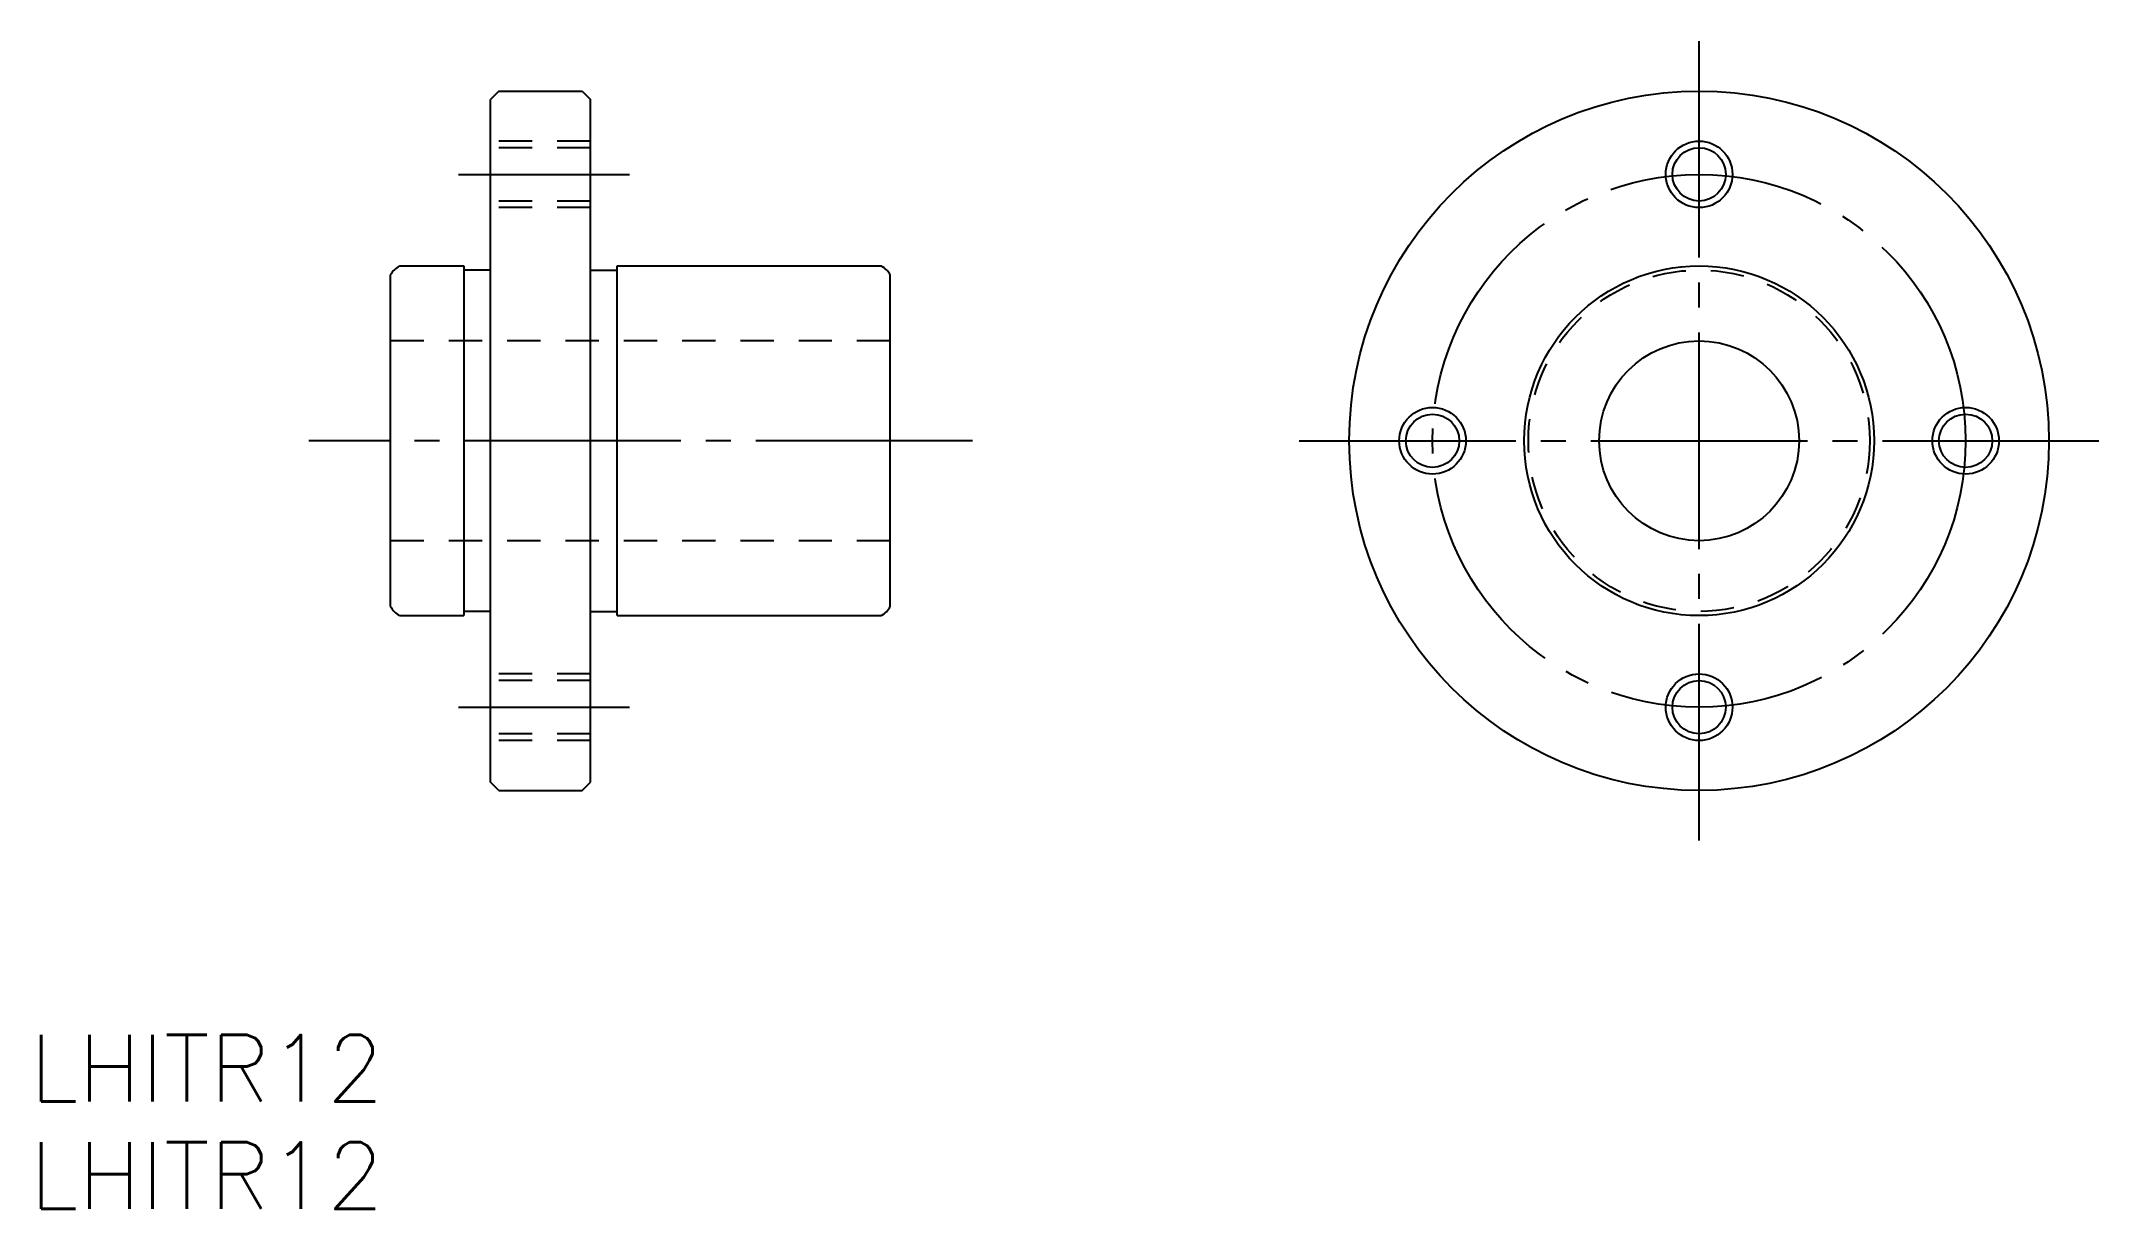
# Model space of a CAD drawing. Extents: x 563 to 686, y 259 to 329.
import ezdxf

# ---------------------------------------------------------------- set-up
doc = ezdxf.new("R2010")
doc.units = 0
doc.linetypes.add('CENTER', pattern=[17.5, 13, -1.5, 1.5, -1.5])
doc.linetypes.add('DASHED', pattern=[3.5, 2, -1.5])
doc.layers.get('0').update_dxf_attribs({"linetype": 'CONTINUOUS'})
doc.layers.add('CENTER', color=1, linetype='CENTER')
doc.styles.get("Standard").update_dxf_attribs({"font": 'txt.shx', "bigfont": '@extfont2.shx'})

msp = doc.modelspace()

# ---------------------------------------------------------------- linework, layer by layer
at = {"color": 7, "linetype": 'CONTINUOUS'}
for p, q in [((590.11, 325.86), (589.61, 325.36)), ((589.61, 284.36), (589.61, 325.36)), ((590.11, 325.86), (595.11, 325.86)), ((595.11, 325.86), (595.61, 325.36)), ((595.61, 284.36), (595.61, 325.36)), ((584.16, 315.36), (588.01, 315.36)), ((588.01, 315.36), (588.01, 294.36)), ((589.61, 315.11), (588.01, 315.11)), ((595.61, 315.11), (597.21, 315.11)), ((597.21, 315.36), (613.07, 315.36)), ((597.21, 294.36), (597.21, 315.36)), ((583.61, 294.9), (583.61, 314.82)), ((613.61, 294.9), (613.61, 314.82)), ((584.16, 294.36), (588.01, 294.36)), ((589.61, 294.61), (588.01, 294.61)), ((595.61, 294.61), (597.21, 294.61)), ((597.21, 294.36), (613.07, 294.36)), ((590.11, 283.86), (589.61, 284.36)), ((595.11, 283.86), (595.61, 284.36)), ((590.11, 283.86), (595.11, 283.86))]:
    msp.add_line(p, q, dxfattribs=at)
at = {"color": 3, "linetype": 'DASHED'}
for p, q in [((595.61, 322.86), (589.61, 322.86)), ((595.61, 322.46), (589.61, 322.46)), ((595.61, 319.26), (589.61, 319.26)), ((595.61, 318.86), (589.61, 318.86)), ((613.61, 310.86), (583.61, 310.86)), ((613.61, 298.86), (583.61, 298.86)), ((595.61, 290.86), (589.61, 290.86)), ((595.61, 290.46), (589.61, 290.46)), ((595.61, 287.26), (589.61, 287.26)), ((595.61, 286.86), (589.61, 286.86))]:
    msp.add_line(p, q, dxfattribs=at)
at = {"color": 7, "linetype": 'CONTINUOUS'}
for centre, radius in [((662.16, 304.86), 21), ((662.16, 320.86), 1.6), ((662.16, 304.86), 10.5), ((662.16, 304.86), 6), ((646.16, 304.86), 1.6), ((678.16, 304.86), 1.6), ((662.16, 288.86), 1.6)]:
    msp.add_circle(centre, radius, dxfattribs=at)
at = {"color": 3, "linetype": 'CONTINUOUS'}
for centre in [(662.16, 320.86), (646.16, 304.86), (678.16, 304.86), (662.16, 288.86)]:
    msp.add_circle(centre, 2, dxfattribs=at)
at = {"color": 3, "linetype": 'DASHED'}
msp.add_circle((662.16, 304.86), 10.25, dxfattribs=at)
at = {"color": 7, "linetype": 'CONTINUOUS'}
for centre, start, end in [((584.76, 314.21), 117.7958, 152.2042), ((612.46, 314.21), 27.7958, 62.2042), ((584.76, 295.51), 207.8052, 242.2042), ((612.46, 295.51), 297.7958, 332.2042)]:
    msp.add_arc(centre, 1.3, start, end, dxfattribs=at)
at = {"layer": 'CENTER', "color": 1, "linetype": 'CENTER'}
for p, q in [((662.16, 280.86), (662.16, 328.86)), ((587.69, 320.86), (597.96, 320.86)), ((618.54, 304.86), (578.71, 304.86)), ((638.16, 304.86), (686.16, 304.86)), ((587.69, 288.86), (597.96, 288.86))]:
    msp.add_line(p, q, dxfattribs=at)
msp.add_circle((662.16, 304.86), 16, dxfattribs=at)

# ---------------------------------------------------------------- texts
at = {"color": 7, "linetype": 'CONTINUOUS'}
for p in [(561.95, 265.18), (561.95, 258.73)]:
    msp.add_text('LHITR12', height=4, dxfattribs=at).set_placement(p)

doc.saveas('drawing.dxf')
